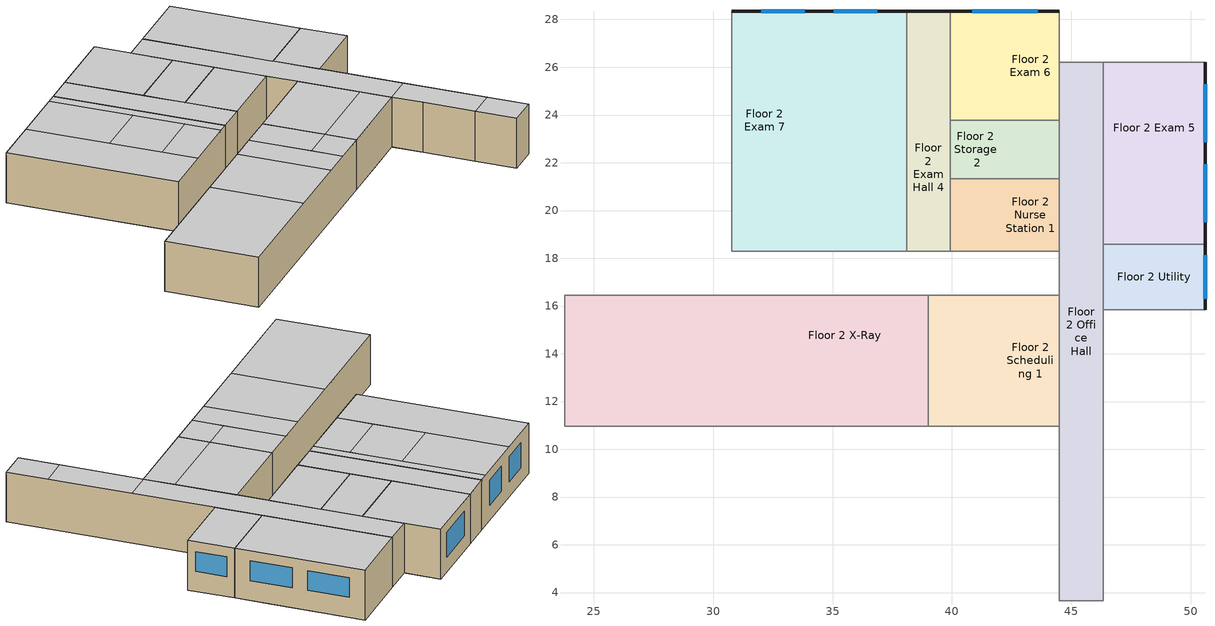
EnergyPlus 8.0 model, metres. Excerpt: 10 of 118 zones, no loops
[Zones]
Floor 2 Exam 5
 floor to Floor 1 Electrical Room (int_slab_floor): 46.33,18.59 46.33,20.73 50.6,20.73 50.6,18.59 z3.05
 floor to Floor 1 Utility Room (int_slab_floor): 50.6,26.21 50.6,20.73 46.33,20.73 46.33,26.21 z3.05
 wall outside (nonres_ext_wall): 50.6,18.59 50.6,26.21 z3.05:6.1
 wall to Floor 2 Utility (int_wall): 46.33,18.59 50.6,18.59 z3.05:6.1
 wall to Floor 2 Office Hall (int_wall): 46.33,26.21 46.33,18.59 z3.05:6.1
 wall to NE Stair (int_wall): 50.6,26.21 46.33,26.21 z3.05:6.1
 window (Window_U_1.22_SHGC_0.25): 50.6,19.51 50.6,21.95 / 50.6,22.86 50.6,25.3 z4.27:5.49
 ceiling to Floor 3 Mechanical (int_slab_ceiling): 50.6,26.21 46.33,26.21 46.33,18.59 50.6,18.59 z6.1
Floor 2 Exam 6
 floor to Floor 1 Utility Hall (int_slab_floor): 44.5,23.77 42.06,23.77 42.06,28.35 44.5,28.35 z3.05
 floor to Floor 1 Bio Haz (int_slab_floor): 42.06,25.91 39.93,25.91 39.93,28.35 42.06,28.35 z3.05
 floor to Floor 1 Operating Room 3 (int_slab_floor): 39.93,23.77 39.93,24.38 42.06,24.38 42.06,23.77 z3.05
 floor to Floor 1 IT Hall (int_slab_floor): 39.93,24.38 39.93,25.91 42.06,25.91 42.06,24.38 z3.05
 wall outside (nonres_ext_wall): 44.5,28.35 39.93,28.35 z3.05:6.1
 wall to Floor 2 Storage 2 (int_wall): 39.93,23.77 44.5,23.77 z3.05:6.1
 wall to Floor 2 Office Hall (int_wall): 44.5,23.77 44.5,26.21 z3.05:6.1
 wall to Floor 2 Exam Hall 4 (int_wall): 39.93,28.35 39.93,23.77 z3.05:6.1
 wall to NE Stair (int_wall): 44.5,26.21 44.5,28.35 z3.05:6.1
 window (Window_U_1.22_SHGC_0.25): 43.59,28.35 40.84,28.35 z3.96:5.49
 ceiling to Floor 3 Lounge (int_slab_ceiling): 39.93,23.77 44.5,23.77 44.5,28.35 39.93,28.35 z6.1
Floor 2 Exam 7
 floor to Floor 1 IT Room (int_slab_floor): 37.8,28.35 37.8,25.91 33.53,25.91 33.53,28.35 z3.05
 floor to Floor 1 Soil Hold (int_slab_floor): 38.1,28.35 38.1,25.91 37.8,25.91 37.8,28.35 z3.05
 floor to Floor 1 Operating Room 3 (int_slab_floor): 38.1,19.2 33.53,19.2 33.53,24.38 38.1,24.38 z3.05
 floor to Floor 1 IT Hall (int_slab_floor): 33.53,25.91 38.1,25.91 38.1,24.38 33.53,24.38 z3.05
 floor to Floor 1 Lounge (int_slab_floor): 33.53,28.35 33.53,19.2 30.78,19.2 30.78,28.35 z3.05
 floor to Floor 1 Locker Room Hall (int_slab_floor): 30.78,18.29 30.78,19.2 38.1,19.2 38.1,18.29 z3.05
 wall outside (nonres_ext_wall): 38.1,28.35 30.78,28.35 z3.05:6.1
 wall to Floor 2 Exam Hall 5 (int_wall): 30.78,28.35 30.78,18.29 z3.05:6.1
 wall to Floor 2 Exam Hall 4 (int_wall): 38.1,18.29 38.1,28.35 z3.05:6.1
 wall to Floor 2 Work Hall (int_wall): 30.78,18.29 38.1,18.29 z3.05:6.1
 window (Window_U_1.22_SHGC_0.25): 36.88,28.35 35.05,28.35 / 33.83,28.35 32,28.35 z3.96:5.49
 ceiling to Floor 3 Office (int_slab_ceiling): 30.78,18.29 33.83,18.29 33.83,28.35 30.78,28.35 z6.1
 ceiling to Floor 3 Lounge (int_slab_ceiling): 37.49,28.35 37.49,18.29 38.1,18.29 38.1,28.35 z6.1
 ceiling to Floor 3 Lounge Toilet (int_slab_ceiling): 33.83,23.47 37.49,23.47 37.49,28.35 33.83,28.35 z6.1
 ceiling to Floor 3 Locker (int_slab_ceiling): 33.83,20.42 37.49,20.42 37.49,23.47 33.83,23.47 z6.1
 ceiling to Floor 3 Storage 2 (int_slab_ceiling): 37.49,18.29 37.49,20.42 33.83,20.42 33.83,18.29 z6.1
Floor 2 Exam Hall 4
 floor to Floor 1 Locker Room Hall (int_slab_floor): 38.1,18.29 38.1,19.2 39.93,19.2 39.93,18.29 z3.05
 floor to Floor 1 Soil Hold (int_slab_floor): 39.93,28.35 39.93,25.91 38.1,25.91 38.1,28.35 z3.05
 floor to Floor 1 IT Hall (int_slab_floor): 39.93,25.91 39.93,24.38 38.1,24.38 38.1,25.91 z3.05
 floor to Floor 1 Operating Room 3 (int_slab_floor): 39.93,19.2 38.1,19.2 38.1,24.38 39.93,24.38 z3.05
 wall outside (nonres_ext_wall): 39.93,28.35 38.1,28.35 z3.05:6.1
 wall to Floor 2 Nurse Station 1 (int_wall): 39.93,18.29 39.93,21.34 z3.05:6.1
 wall to Floor 2 Work Hall (int_wall): 38.1,18.29 39.93,18.29 z3.05:6.1
 wall to Floor 2 Storage 2 (int_wall): 39.93,21.34 39.93,23.77 z3.05:6.1
 ceiling to Floor 3 Lounge (int_slab_ceiling): 38.1,18.29 39.93,18.29 39.93,28.35 38.1,28.35 z6.1
Floor 2 Nurse Station 1
 floor to Floor 1 Sterile Hall (int_slab_floor): 44.5,18.29 42.06,18.29 42.06,21.34 44.5,21.34 z3.05
 floor to Floor 1 Locker Room Hall (int_slab_floor): 39.93,18.29 39.93,19.2 42.06,19.2 42.06,18.29 z3.05
 floor to Floor 1 Operating Room 3 (int_slab_floor): 42.06,21.34 42.06,19.2 39.93,19.2 39.93,21.34 z3.05
 wall to Floor 2 Storage 2 (int_wall): 44.5,21.34 39.93,21.34 z3.05:6.1
 wall to Floor 2 Work Hall (int_wall): 39.93,18.29 44.5,18.29 z3.05:6.1
 wall to Floor 2 Office Hall (int_wall): 44.5,18.29 44.5,21.34 z3.05:6.1
 ceiling to Floor 3 Lounge (int_slab_ceiling): 39.93,21.34 39.93,18.29 44.5,18.29 44.5,21.34 z6.1
Floor 2 Office Hall
 floor to Floor 1 Operating Room 1 (int_slab_floor): 44.5,7.01 46.33,7.01 46.33,3.66 44.5,3.66 z3.05
 floor to Floor 1 Scrub (int_slab_floor): 44.5,11.28 46.33,11.28 46.33,7.01 44.5,7.01 z3.05
 floor to Floor 1 Operating Room 2 (int_slab_floor): 44.5,18.59 46.33,18.59 46.33,11.28 44.5,11.28 z3.05
 floor to Floor 1 Utility Janitor (int_slab_floor): 44.5,18.59 44.5,20.73 46.33,20.73 46.33,18.59 z3.05
 floor to Floor 1 Utility Room (int_slab_floor): 46.33,26.21 46.33,20.73 44.5,20.73 44.5,26.21 z3.05
 wall to Floor 2 Office (int_wall): 46.33,3.66 46.33,15.85 z3.05:6.1
 wall to Floor 2 Conference (int_wall): 44.5,3.66 46.33,3.66 z3.05:6.1
 wall to NE Stair (int_wall): 46.33,26.21 44.5,26.21 z3.05:6.1
 wall to Floor 2 Utility (int_wall): 46.33,15.85 46.33,18.59 z3.05:6.1
 wall to Floor 2 Storage 2 (int_wall): 44.5,23.77 44.5,21.34 z3.05:6.1
 wall to Floor 2 Work Hall (int_wall): 44.5,18.29 44.5,16.46 z3.05:6.1
 wall to Floor 2 Conference Toilet (int_wall): 44.5,6.1 44.5,3.66 z3.05:6.1
 wall to Floor 2 Lounge (int_wall): 44.5,9.14 44.5,6.1 z3.05:6.1
 wall to Floor 2 Scheduling 1 (int_wall): 44.5,16.46 44.5,10.97 z3.05:6.1
 wall to Floor 2 Reception Hall (int_wall): 44.5,10.97 44.5,9.14 z3.05:6.1
 ceiling to Floor 3 Physical Therapy 2 (int_slab_ceiling): 44.5,6.1 46.33,6.1 46.33,10.97 44.5,10.97 z6.1
 ceiling to Floor 3 Mechanical Hall (int_slab_ceiling): 44.5,10.97 46.33,10.97 46.33,26.21 44.5,26.21 z6.1
 ceiling to Floor 3 Physical Therapy 1 (int_slab_ceiling): 46.33,3.66 46.33,6.1 44.5,6.1 44.5,3.66 z6.1
Floor 2 Scheduling 1
 floor to Floor 1 Sterile Hall (int_slab_floor): 44.5,10.97 42.06,10.97 42.06,16.46 44.5,16.46 z3.05
 floor to Floor 1 Clean Work (int_slab_floor): 39.01,10.97 39.01,13.11 42.06,13.11 42.06,10.97 z3.05
 floor to Floor 1 Sterile Storage (int_slab_floor): 42.06,16.46 42.06,13.11 39.01,13.11 39.01,16.46 z3.05
 wall to Floor 2 Work Hall (int_wall): 44.5,16.46 39.01,16.46 z3.05:6.1
 wall to Floor 2 Reception Hall (int_wall): 39.01,10.97 44.5,10.97 z3.05:6.1
 wall to Floor 2 X-Ray (int_wall): 39.01,16.46 39.01,10.97 z3.05:6.1
 ceiling to Floor 3 Storage 1 (int_slab_ceiling): 44.5,10.97 44.5,12.8 39.01,12.8 39.01,10.97 z6.1
 ceiling to Floor 3 Utility (int_slab_ceiling): 39.01,16.46 39.01,12.8 44.5,12.8 44.5,16.46 z6.1
Floor 2 Storage 2
 floor to Floor 1 Utility Hall (int_slab_floor): 44.5,23.77 44.5,23.47 42.06,23.47 42.06,23.77 z3.05
 floor to Floor 1 Sterile Hall (int_slab_floor): 44.5,21.34 42.06,21.34 42.06,23.47 44.5,23.47 z3.05
 floor to Floor 1 Operating Room 3 (int_slab_floor): 42.06,23.77 42.06,21.34 39.93,21.34 39.93,23.77 z3.05
 ceiling to Floor 3 Lounge (int_slab_ceiling): 44.5,23.77 39.93,23.77 39.93,21.34 44.5,21.34 z6.1
Floor 2 Utility
 floor to Floor 1 Operating Room 2 (int_slab_floor): 46.33,18.59 50.6,18.59 50.6,15.85 46.33,15.85 z3.05
 wall outside (nonres_ext_wall): 50.6,15.85 50.6,18.59 z3.05:6.1
 wall to Floor 2 Office (int_wall): 46.33,15.85 50.6,15.85 z3.05:6.1
 window (Window_U_1.22_SHGC_0.25): 50.6,16.31 50.6,18.14 z4.27:5.49
 ceiling to Floor 3 Work (int_slab_ceiling): 50.6,18.59 46.33,18.59 46.33,15.85 50.6,15.85 z6.1
Floor 2 X-Ray
 floor to Floor 1 Nourishment (int_slab_floor): 27.13,16.46 29.26,16.46 29.26,10.97 27.13,10.97 z3.05
 floor to Floor 1 Pre-Op Room 2 (int_slab_floor): 23.77,16.46 27.13,16.46 27.13,10.97 23.77,10.97 z3.05
 floor to Floor 1 Soil (int_slab_floor): 34.75,10.97 34.75,13.11 37.49,13.11 37.49,10.97 z3.05
 floor to Floor 1 Clean (int_slab_floor): 29.26,10.97 29.26,13.11 32,13.11 32,10.97 z3.05
 floor to Floor 1 Humid (int_slab_floor): 29.26,13.11 29.26,14.94 32,14.94 32,13.11 z3.05
 floor to Floor 1 Dictation (int_slab_floor): 32,10.97 32,13.11 34.75,13.11 34.75,10.97 z3.05
 floor to Floor 1 Nurse Janitor (int_slab_floor): 29.26,16.46 32,16.46 32,14.94 29.26,14.94 z3.05
 floor to Floor 1 Clean Work (int_slab_floor): 37.49,10.97 37.49,13.11 39.01,13.11 39.01,10.97 z3.05
 floor to Floor 1 Sterile Storage (int_slab_floor): 39.01,16.46 39.01,13.11 32,13.11 32,16.46 z3.05
 wall to Floor 2 Work Hall (int_wall): 39.01,16.46 23.77,16.46 z3.05:6.1
 wall to Floor 2 Reception Hall (int_wall): 23.77,10.97 39.01,10.97 z3.05:6.1
 wall to Floor 2 Scheduling 2 (int_wall): 23.77,16.46 23.77,10.97 z3.05:6.1
 ceiling to Floor 3 Undeveloped 1 (int_slab_ceiling): 23.77,10.97 30.78,10.97 30.78,16.46 23.77,16.46 z6.1
 ceiling to Floor 3 Dressing Room (int_slab_ceiling): 39.01,10.97 39.01,12.8 36.88,12.8 36.88,10.97 z6.1
 ceiling to Floor 3 Physical Therapy Toilet (int_slab_ceiling): 36.88,16.46 36.88,12.8 39.01,12.8 39.01,16.46 z6.1
 ceiling to Floor 3 Treatment (int_slab_ceiling): 30.78,10.97 35.05,10.97 35.05,16.46 30.78,16.46 z6.1
 ceiling to Floor 3 Humid (int_slab_ceiling): 36.88,16.46 35.05,16.46 35.05,10.97 36.88,10.97 z6.1
[Building]
OutPatient HealthCare: North Axis {deg}=0; Terrain=City; Loads Convergence Tolerance Value=0.04; Temperature Convergence Tolerance Value {deltaC}=0.2; Solar Distribution=FullInteriorAndExterior; Maximum Number of Warmup Days=25; Minimum Number of Warmup Days=6
[Site:Location]
Site:Location=RIYADH_SAU Design_Conditions; Latitude {N+ S-}=24.7; Longitude {W- E+}=46.8; Time Zone Relative to GMT {GMT+/-}=3; Elevation {m}=612
[SizingPeriod:DesignDay] Day of Month=21; Dry-Bulb Temperature Range Modifier Type=DefaultMultipliers; Humidity Condition Type=Wetbulb; Barometric Pressure {Pa}=94186; Rain {Yes/No}=No; Snow on ground {Yes/No}=No; Daylight Savings Time Indicator=No
Name | Month | Day Type | Maximum Dry-Bulb Temperature {C} | Daily Dry-Bulb Temperature Range {C} | Wetbulb at Maximum Dry-Bulb {C} | Wind Speed {m/s} design conditions vs. traditional 6.71 m/s (15 mph) | Wind Direction {Degrees; N=0, S=180} | Solar Model Indicator | Clearness {0.0 to 1.1} | Wind Speed {m/s} design conditions vs. traditional 3.35 m/s (7mph) | ASHRAE Clear Sky Optical Depth for Beam Irradiance (taub) | ASHRAE Clear Sky Optical Depth for Diffuse Irradiance (taud)
RIYADH Ann Htg 99.6% Condns DB | 1 | WinterDesignDay | 5.9 | 0 | 5.9 | 1.6 | 320 | ASHRAEClearSky | 0
RIYADH Ann Clg .4% Condns DB=>MWB | 7 | SummerDesignDay | 44.2 | 13.5 | 18.7 |  | 0 | ASHRAETau |  | 4.5 | 0.766 | 1.239
[Site:GroundTemperature:BuildingSurface]
20.85, 20.87, 20.94, 21.07, 21.23, 22.21, 22.38, 22.46, 22.44, 21.47, 21.2, 20.97
[Site:WaterMainsTemperature]
Calculation Method=CORRELATION; Annual Average Outdoor Air Temperature {C}=26.1611; Maximum Difference In Monthly Average Outdoor Air Temperatures {deltaC}=22.4
[Material]
Name | Roughness | Thickness {m} | Conductivity {W/m-K} | Density {kg/m3} | Specific Heat {J/kg-K} | Thermal Absorptance | Solar Absorptance | Visible Absorptance | Absorptance:Thermal | Absorptance:Solar | Absorptance:Visible
Std Wood 6inch | MediumSmooth | 0.15 | 0.12 | 540 | 1210 | 0.9 | 0.7 | 0.7
F07 25mm stucco | Smooth | 0.0254 | 0.72 | 1856 | 840 | 0.9 | 0.7 | 0.7
G01 13mm gypsum board | Smooth | 0.0127 | 0.16 | 800 | 1090 |  |  |  | 0.9 | 0.7 | 0.5
G01 16mm gypsum board | MediumSmooth | 0.0159 | 0.16 | 800 | 1090
100mm Normalweight concrete floor | MediumRough | 0.1016 | 2.31 | 2322 | 832
[Material:NoMass]
CP02 CARPET PAD: VeryRough, 0.21648, 0.9, 0.7, 0.8
Nonres_Exterior_Wall_Insulation: MediumSmooth, 1.03652, 0.9, 0.7, 0.7
[Construction]
InteriorFurnishings: Std Wood 6inch
int_wall: G01 13mm gypsum board, G01 13mm gypsum board
int_slab_floor: 100mm Normalweight concrete floor, CP02 CARPET PAD
int_slab_ceiling: CP02 CARPET PAD, 100mm Normalweight concrete floor
nonres_ext_wall: F07 25mm stucco, G01 16mm gypsum board, Nonres_Exterior_Wall_Insulation, G01 16mm gypsum board
Window_U_1.22_SHGC_0.25: ECREF-1 COLORED 6MM
[WindowMaterial:Glazing]
ECREF-1 COLORED 6MM: Optical Data Type=SpectralAverage; Thickness {m}=0.006; Solar Transmittance at Normal Incidence=0.099; Front Side Solar Reflectance at Normal Incidence=0.219; Back Side Solar Reflectance at Normal Incidence=0.219; Visible Transmittance at Normal Incidence=0.155; Front Side Visible Reflectance at Normal Incidence=0.073; Back Side Visible Reflectance at Normal Incidence=0.073; Infrared Transmittance at Normal Incidence=0; Front Side Infrared Hemispherical Emissivity=0.84; Back Side Infrared Hemispherical Emissivity=0.84; Conductivity {W/m-K}=0.9
[Zone] Type=1; Multiplier=1; Ceiling Height {m}=-9999; Floor Area {m2}=autocalculate; Part of Total Floor Area=Yes
Name | Volume {m3}
Floor 2 Exam 5 | 99.109
Floor 2 Exam 6 | 63.7129
Floor 2 Exam 7 | 224.2694
Floor 2 Exam Hall 4 | 56.0674
Floor 2 Nurse Station 1 | 42.4753
Floor 2 Office Hall | 125.7268
Floor 2 Scheduling 1 | 91.7466
Floor 2 Storage 2 | 33.9802
Floor 2 Utility | 35.6792
Floor 2 X-Ray | 254.8516
[InternalMass] Construction=InteriorFurnishings
Name | Zone | Surface Area {m2}
Floor 2 Exam 5_InternalMass_1 | Floor 2 Exam 5 | 65.0321
Floor 2 Exam 6_InternalMass_1 | Floor 2 Exam 6 | 41.8064
Floor 2 Exam 7_InternalMass_1 | Floor 2 Exam 7 | 147.1584
Floor 2 Exam Hall 4_InternalMass_1 | Floor 2 Exam Hall 4 | 36.7896
Floor 2 Nurse Station 1_InternalMass_1 | Floor 2 Nurse Station 1 | 27.8709
Floor 2 Office Hall_InternalMass_1 | Floor 2 Office Hall | 82.4979
Floor 2 Scheduling 1_InternalMass_1 | Floor 2 Scheduling 1 | 60.2012
Floor 2 Storage 2_InternalMass_1 | Floor 2 Storage 2 | 22.2967
Floor 2 Utility_InternalMass_1 | Floor 2 Utility | 23.4116
Floor 2 X-Ray_InternalMass_1 | Floor 2 X-Ray | 167.2255
[People] Number of People Schedule=BLDG_OCC_SCH; Number of People Calculation Method=People/Area; Fraction Radiant=0.3; Sensible Heat Fraction=AUTOCALCULATE; Activity Level Schedule=ACTIVITY_SCH; Enable ASHRAE 55 Comfort Warnings=No; Mean Radiant Temperature Calculation Type=ZoneAveraged; Work Efficiency Schedule=WORK_EFF_SCH; Clothing Insulation Schedule=CLOTHING_SCH; Air Velocity Schedule=AIR_VELO_SCH; Thermal Comfort Model 1 Type=FANGER
Name | Zone or ZoneList | People per Zone Floor Area {person/m2}
Floor 2 Exam 5 People | Floor 2 Exam 5 | 0.215299
Floor 2 Exam 6 People | Floor 2 Exam 6 | 0.215299
Floor 2 Exam 7 People | Floor 2 Exam 7 | 0.215299
Floor 2 Nurse Station 1 People | Floor 2 Nurse Station 1 | 0.215299
Floor 2 Scheduling 1 People | Floor 2 Scheduling 1 | 0.0538248
Floor 2 X-Ray People | Floor 2 X-Ray | 0.215299
[Lights] Design Level Calculation Method=Watts/Area; Return Air Fraction=0; Fraction Radiant=0.7; Fraction Visible=0.2; Fraction Replaceable=1; Return Air Fraction Calculated from Plenum Temperature=No
Floor 2 Exam 5_Lights: Zone or ZoneList=Floor 2 Exam 5; Schedule=BLDG_LIGHT_EXAM_SCH; Watts per Zone Floor Area {W/m2}{W/m2}=16.1459
Floor 2 Exam 6_Lights: Zone or ZoneList=Floor 2 Exam 6; Schedule=BLDG_LIGHT_EXAM_SCH; Watts per Zone Floor Area {W/m2}{W/m2}=16.1459
Floor 2 Exam 7_Lights: Zone or ZoneList=Floor 2 Exam 7; Schedule=BLDG_LIGHT_EXAM_SCH; Watts per Zone Floor Area {W/m2}{W/m2}=16.1459
Floor 2 Exam Hall 4_Lights: Zone or ZoneList=Floor 2 Exam Hall 4; Schedule=BLDG_LIGHT_CORRIDOR_SCH; Watts per Zone Floor Area {W/m2}{W=10.7639
Floor 2 Nurse Station 1_Lights: Zone or ZoneList=Floor 2 Nurse Station 1; Schedule=BLDG_LIGHT_SCH; Watts per Zone Floor Area {W/m2}{W/m2=10.7639
Floor 2 Office Hall_Lights: Zone or ZoneList=Floor 2 Office Hall; Schedule=BLDG_LIGHT_CORRIDOR_SCH; Watts per Zone Floor Area {W/m2}{W=10.7639
Floor 2 Scheduling 1_Lights: Zone or ZoneList=Floor 2 Scheduling 1; Schedule=BLDG_LIGHT_OFFICE_SCH; Watts per Zone Floor Area {W/m2}{W/m=11.8403
Floor 2 Storage 2_Lights: Zone or ZoneList=Floor 2 Storage 2; Schedule=BLDG_LIGHT_STORAGE_SCH; Watts per Zone Floor Area {W/m2}{W/=9.68752
Floor 2 Utility_Lights: Zone or ZoneList=Floor 2 Utility; Schedule=BLDG_LIGHT_STORAGE_SCH; Watts per Zone Floor Area {W/m2}{W/=9.68752
Floor 2 X-Ray_Lights: Zone or ZoneList=Floor 2 X-Ray; Schedule=BLDG_LIGHT_EXAM_SCH; Watts per Zone Floor Area {W/m2}{=4.30556
[ElectricEquipment] Schedule=BLDG_EQUIP_SCH; Design Level Calculation Method=EquipmentLevel; Fraction Latent=0; Fraction Radiant=0.5; Fraction Lost=0
Name | Zone or ZoneList | Design Level {W}
Floor 2 Exam 5_PlugMisc_Equip | Floor 2 Exam 5 | 384.9902
Floor 2 Exam 6_PlugMisc_Equip | Floor 2 Exam 6 | 247.4937
Floor 2 Exam 7_PlugMisc_Equip | Floor 2 Exam 7 | 871.1778
Floor 2 Exam Hall 4_PlugMisc_Equip | Floor 2 Exam Hall 4 | 79.2816
Floor 2 Nurse Station 1_PlugMisc_Equip | Floor 2 Nurse Station 1 | 300.0304
Floor 2 Office Hall_PlugMisc_Equip | Floor 2 Office Hall | 177.783
Floor 2 Scheduling 1_PlugMisc_Equip | Floor 2 Scheduling 1 | 356.3909
Floor 2 Storage 2_PlugMisc_Equip | Floor 2 Storage 2 | 12.0402
Floor 2 Utility_PlugMisc_Equip | Floor 2 Utility | 12.6422
Floor 2 X-Ray_PlugMisc_Equip | Floor 2 X-Ray | 9000.07
[Exterior:Lights]
Exterior_Lights: Schedule=Exterior_Lgt_ALWAYS_ON; Design Level {W}=14442; Control Option=AstronomicalClock
[ZoneInfiltration:DesignFlowRate] Schedule=INFIL_SCH; Design Flow Rate Calculation Method=Flow/ExteriorWallArea; Flow per Exterior Surface Area {m3/s-m2}=0.00102413; Constant Term Coefficient=0; Temperature Term Coefficient=0; Velocity Term Coefficient=0.224; Velocity Squared Term Coefficient=0
Name | Zone or ZoneList
Floor 2 Exam 5_Infiltration | Floor 2 Exam 5
Floor 2 Exam 6_Infiltration | Floor 2 Exam 6
Floor 2 Exam 7_Infiltration | Floor 2 Exam 7
Floor 2 Utility_Infiltration | Floor 2 Utility
[Schedule:Compact]
Exterior_Lgt_ALWAYS_ON: Through: 12/31, For: AllDays, Until: 24:00, 1
ACTIVITY_SCH: Through: 12/31, For: AllDays, Until: 24:00, 120
WORK_EFF_SCH: Through: 12/31, For: AllDays, Until: 24:00, 0
AIR_VELO_SCH: Through: 12/31, For: AllDays, Until: 24:00, 0.2
CLOTHING_SCH: Through: 04/30, For: AllDays, Until: 24:00, 1, Through: 09/30, For: AllDays, Until: 24:00, 0.5, Through: 12/31, For: AllDays, Until: 24:00, 1
INFIL_SCH: Through: 12/31, For: Weekdays, Until: 24:00, 0.25, For: Saturday, Until: 24:00, 0.25, For: SummerDesignDay WinterDesignDay, Until: 24:00, 1, For: Sunday Holidays AllOtherDays, Until: 24:00, 0.25
BLDG_LIGHT_CORRIDOR_SCH; BLDG_LIGHT_EXAM_SCH; BLDG_LIGHT_OFFICE_SCH; BLDG_LIGHT_SCH; BLDG_LIGHT_STORAGE_SCH: Through: 12/31, For: Weekdays, Until: 4:00, 0.1, Until: 6:00, 0.3, Until: 7:00, 0.6, Until: 18:00, 0.9, Until: 20:00, 0.6, Until: 22:00, 0.3, Until: 24:00, 0.1, For: SummerDesignDay, Until: 4:00, 0.1, Until: 6:00, 0.3, Until: 7:00, 0.6, Until: 18:00, 0.9, Until: 20:00, 0.6, Until: 22:00, 0.3, Until: 24:00, 0.1, For: WinterDesignDay, Until: 7:00, 0.1, Until: 9:00, 0.3, Until: 15:00, 0.4, Until: 20:00, 0.3, Until: 24:00, 0.1, For: Saturday, Until: 7:00, 0.1, Until: 9:00, 0.3, Until: 15:00, 0.4, Until: 20:00, 0.3, Until: 24:00, 0.1, For: Sunday Holidays AllOtherDays, Until: 8:00, 0.05, Until: 17:00, 0.1, Until: 24:00, 0.05
BLDG_EQUIP_SCH: Through: 12/31, For: Weekdays, Until: 04:00, 0.3, Until: 06:00, 0.5, Until: 18:00, 1, Until: 20:00, 0.5, Until: 24:00, 0.3, For: SummerDesignDay, Until: 04:00, 0.3, Until: 06:00, 0.5, Until: 18:00, 1, Until: 20:00, 0.5, Until: 24:00, 0.3, For: WinterDesignDay, Until: 07:00, 0.3, Until: 09:00, 0.5, Until: 15:00, 0.8, Until: 20:00, 0.5, Until: 24:00, 0.3, For: Saturday, Until: 07:00, 0.3, Until: 09:00, 0.5, Until: 15:00, 0.8, Until: 20:00, 0.5, Until: 24:00, 0.3, For: Sunday Holidays AllOtherDays, Until: 08:00, 0.3, Until: 17:00, 0.5, Until: 24:00, 0.3
BLDG_OCC_SCH: Through: 12/31, For: Weekdays, Until: 04:00, 0.05, Until: 06:00, 0.2, Until: 07:00, 0.5, Until: 18:00, 0.9, Until: 20:00, 0.5, Until: 22:00, 0.2, Until: 24:00, 0.05, For: SummerDesignDay, Until: 04:00, 0.05, Until: 06:00, 0.2, Until: 07:00, 0.5, Until: 18:00, 0.9, Until: 20:00, 0.5, Until: 22:00, 0.2, Until: 24:00, 0.05, For: WinterDesignDay, Until: 07:00, 0.05, Until: 09:00, 0.2, Until: 15:00, 0.3, Until: 20:00, 0.2, Until: 24:00, 0.05, For: Saturday, Until: 07:00, 0.05, Until: 09:00, 0.2, Until: 15:00, 0.3, Until: 20:00, 0.2, Until: 24:00, 0.05, For: Sunday Holidays AllOtherDays, Until: 08:00, 0, Until: 17:00, 0.05, Until: 24:00, 0
